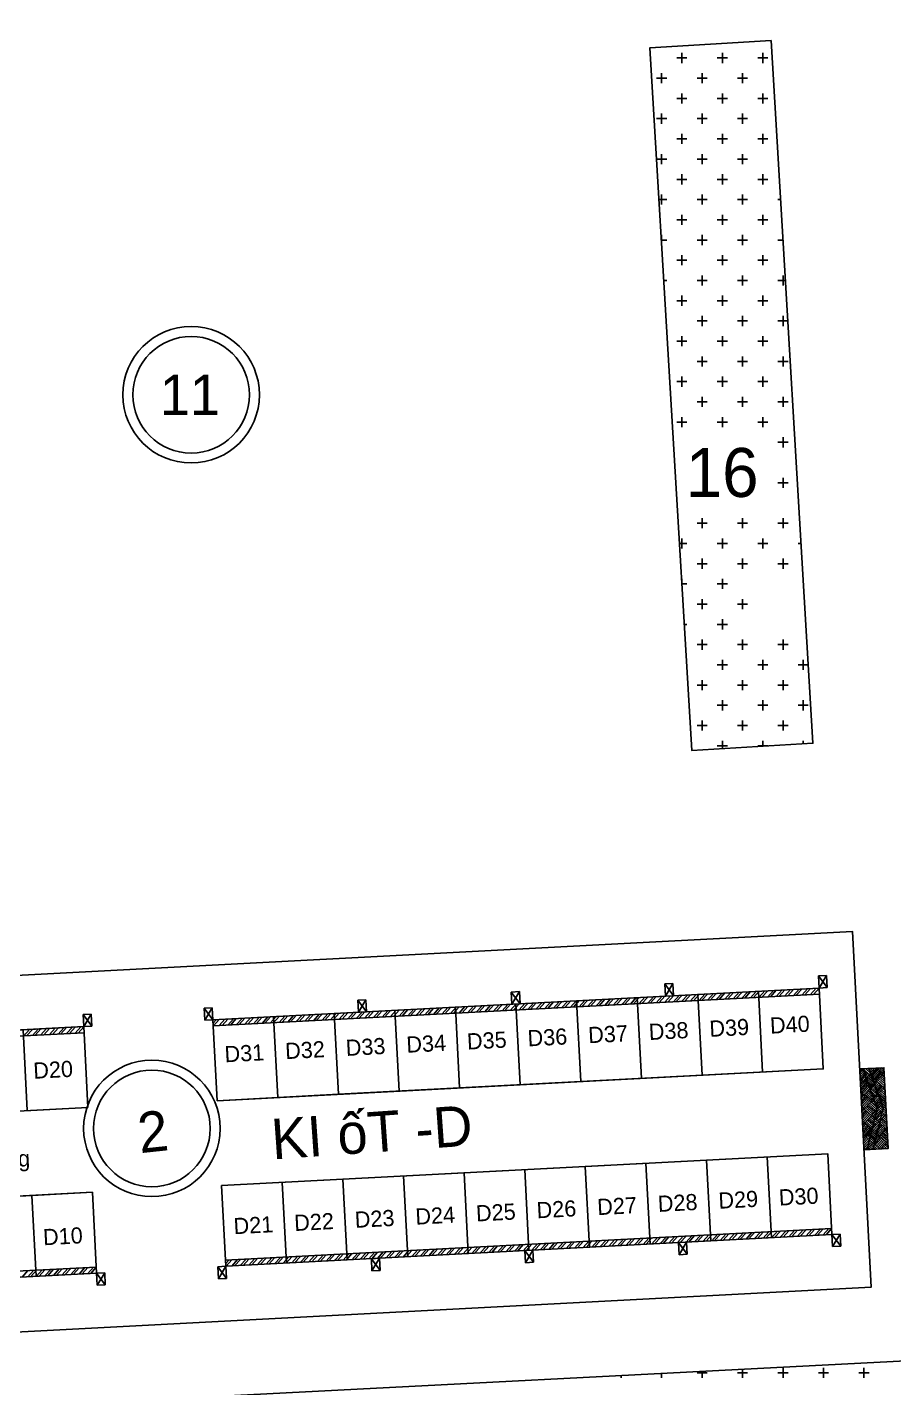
# Model space of a CAD drawing. Extents: x -31423 to 1909503, y -2344077 to 1640342.
# Drawn here: x 87944 to 109362, y -200234 to -166605 of the extents above; entities that cross this region are included whole.
import ezdxf

# ---------------------------------------------------------------- set-up
doc = ezdxf.new("R2010")
doc.units = 0
for name, color, linetype in [('Level 13', 7, 'Continuous'), ('Level 14', 7, 'Continuous'), ('Level 15', 7, 'Continuous'), ('Level 16', 7, 'Continuous'), ('Level 17', 7, 'Continuous'), ('Level 18', 7, 'Continuous'), ('Level 19', 7, 'Continuous'), ('Level 20', 7, 'Continuous'), ('Level 36', 7, 'Continuous')]:
    doc.layers.add(name, color=color, linetype=linetype)

# ---------------------------------------------------------------- blocks, each defined once
blk = doc.blocks.new('200300')
at = {"layer": 'Level 13'}
for p, q in [((-1000, 1500), (-1000, -1500)), ((1000, 1500), (-1000, 1500)), ((1000, 1500), (-1000, -1500)), ((-1000, 1500), (1000, -1500)), ((1000, -1500), (1000, 1500)), ((-1000, -1500), (1000, -1500))]:
    blk.add_line(p, q, dxfattribs=at)
at = {"layer": 'Level 18'}
for p, q in [((1000, 1500), (-1000, 1500)), ((-1000, 1500), (-1000, -1500)), ((1000, -1500), (1000, 1500)), ((-1000, -1500), (1000, -1500))]:
    blk.add_line(p, q, dxfattribs=at)
blk = doc.blocks.new('A$C074')
at = {"layer": 'Level 14'}
for p, q in [((356, 53.65), (356.35, 54)), ((356, 53.08), (356.88, 53.96)), ((356.31, 53.96), (356.27, 54)), ((358.29, 52.55), (356.84, 54)), ((358.58, 52.83), (357.4, 54)), ((358.86, 53.11), (357.97, 54)), ((358.29, 52.55), (359.75, 54)), ((359.14, 53.39), (358.54, 54)), ((358.58, 52.26), (360.27, 53.96)), ((359.43, 53.68), (359.1, 54)), ((359.71, 53.96), (359.67, 54)), ((361.69, 52.55), (360.23, 54)), ((361.97, 52.83), (360.8, 54)), ((362, 53.36), (361.36, 54)), ((362, 53.93), (361.93, 54)), ((356.03, 53.68), (356, 53.71)), ((356, 52.51), (357.16, 53.68)), ((356, 51.95), (357.45, 53.39)), ((356.6, 50.85), (356, 51.44)), ((356.31, 50.57), (356, 50.88)), ((356, 50.25), (356.6, 50.85)), ((356, 49.69), (356.88, 50.57)), ((356.03, 51.41), (357.73, 53.11)), ((356.31, 51.13), (358.01, 52.83)), ((356.6, 50.85), (358.29, 52.55)), ((358.29, 49.15), (356.6, 50.85)), ((358.58, 49.43), (356.88, 51.13)), ((358.86, 49.72), (357.16, 51.41)), ((359.14, 50), (357.45, 51.7)), ((359.43, 50.28), (357.73, 51.98)), ((359.71, 50.57), (358.01, 52.26)), ((359.99, 50.85), (358.29, 52.55)), ((358.29, 49.15), (359.99, 50.85)), ((358.58, 48.87), (360.27, 50.57)), ((358.86, 51.98), (360.56, 53.68)), ((359.14, 51.7), (360.84, 53.39)), ((359.43, 51.41), (361.12, 53.11)), ((359.71, 51.13), (361.41, 52.83)), ((359.99, 50.85), (361.69, 52.55)), ((361.69, 49.15), (359.99, 50.85)), ((361.97, 49.43), (360.27, 51.13)), ((362, 49.97), (360.56, 51.41)), ((362, 50.54), (360.84, 51.7)), ((362, 51.1), (361.12, 51.98)), ((362, 51.67), (361.41, 52.26)), ((361.69, 52.55), (362, 52.86)), ((362, 52.23), (361.69, 52.55)), ((361.97, 52.26), (362, 52.29)), ((356.03, 50.28), (356, 50.31)), ((356, 49.12), (357.16, 50.28)), ((356, 48.55), (357.45, 50)), ((356.6, 47.45), (356, 48.05)), ((356.31, 47.17), (356, 47.48)), ((356, 46.86), (356.6, 47.45)), ((356, 46.29), (356.88, 47.17)), ((356.03, 48.02), (357.73, 49.72)), ((356.31, 47.74), (358.01, 49.43)), ((356.6, 47.45), (358.29, 49.15)), ((358.29, 45.76), (356.6, 47.45)), ((358.58, 46.04), (356.88, 47.74)), ((358.86, 46.32), (357.16, 48.02)), ((359.14, 46.61), (357.45, 48.3)), ((359.43, 46.89), (357.73, 48.59)), ((359.71, 47.17), (358.01, 48.87)), ((359.99, 47.45), (358.29, 49.15)), ((358.29, 45.76), (359.99, 47.45)), ((358.58, 45.47), (360.27, 47.17)), ((358.86, 48.59), (360.56, 50.28)), ((359.14, 48.3), (360.84, 50)), ((359.43, 48.02), (361.12, 49.72)), ((359.71, 47.74), (361.41, 49.43)), ((359.99, 47.45), (361.69, 49.15)), ((361.69, 45.76), (359.99, 47.45)), ((361.97, 46.04), (360.27, 47.74)), ((362, 46.58), (360.56, 48.02)), ((362, 47.14), (360.84, 48.3)), ((362, 47.71), (361.12, 48.59)), ((362, 48.27), (361.41, 48.87)), ((361.69, 49.15), (362, 49.46)), ((362, 48.84), (361.69, 49.15)), ((361.97, 48.87), (362, 48.9)), ((356.03, 46.89), (356, 46.92)), ((356, 45.73), (357.16, 46.89)), ((356, 45.16), (357.45, 46.61)), ((356.6, 44.06), (356, 44.66)), ((356.31, 43.78), (356, 44.09)), ((356, 43.46), (356.6, 44.06)), ((356, 42.9), (356.88, 43.78)), ((356.03, 44.63), (357.73, 46.32)), ((356.31, 44.34), (358.01, 46.04)), ((356.6, 44.06), (358.29, 45.76)), ((358.29, 42.36), (356.6, 44.06)), ((358.58, 42.65), (356.88, 44.34)), ((358.86, 42.93), (357.16, 44.63)), ((359.14, 43.21), (357.45, 44.91)), ((359.43, 43.49), (357.73, 45.19)), ((359.71, 43.78), (358.01, 45.47)), ((359.99, 44.06), (358.29, 45.76)), ((358.29, 42.36), (359.99, 44.06)), ((358.58, 42.08), (360.27, 43.78)), ((358.86, 45.19), (360.56, 46.89)), ((359.14, 44.91), (360.84, 46.61)), ((359.43, 44.63), (361.12, 46.32)), ((359.71, 44.34), (361.41, 46.04)), ((359.99, 44.06), (361.69, 45.76)), ((361.69, 42.36), (359.99, 44.06)), ((361.97, 42.65), (360.27, 44.34)), ((362, 43.18), (360.56, 44.63)), ((362, 43.75), (360.84, 44.91)), ((362, 44.31), (361.12, 45.19)), ((362, 44.88), (361.41, 45.47)), ((361.69, 45.76), (362, 46.07)), ((362, 45.44), (361.69, 45.76)), ((361.97, 45.47), (362, 45.5)), ((356.03, 43.49), (356, 43.53)), ((356, 42.33), (357.16, 43.49)), ((356, 41.77), (357.45, 43.21)), ((356.6, 40.67), (356, 41.26)), ((356.31, 40.38), (356, 40.7)), ((356, 40.07), (356.6, 40.67)), ((356, 39.5), (356.88, 40.38)), ((356.03, 41.23), (357.73, 42.93)), ((356.31, 40.95), (358.01, 42.65)), ((356.6, 40.67), (358.29, 42.36)), ((358.29, 38.97), (356.6, 40.67)), ((358.58, 39.25), (356.88, 40.95)), ((358.86, 39.53), (357.16, 41.23)), ((359.14, 39.82), (357.45, 41.51)), ((359.43, 40.1), (357.73, 41.8)), ((359.71, 40.38), (358.01, 42.08)), ((359.99, 40.67), (358.29, 42.36)), ((358.29, 38.97), (359.99, 40.67)), ((358.58, 38.69), (360.27, 40.38)), ((358.86, 41.8), (360.56, 43.49)), ((359.14, 41.51), (360.84, 43.21)), ((359.43, 41.23), (361.12, 42.93)), ((359.71, 40.95), (361.41, 42.65)), ((359.99, 40.67), (361.69, 42.36)), ((361.69, 38.97), (359.99, 40.67)), ((361.97, 39.25), (360.27, 40.95)), ((362, 39.79), (360.56, 41.23)), ((362, 40.35), (360.84, 41.51)), ((362, 40.92), (361.12, 41.8)), ((362, 41.48), (361.41, 42.08)), ((361.69, 42.36), (362, 42.68)), ((362, 42.05), (361.69, 42.36)), ((361.97, 42.08), (362, 42.11)), ((356.03, 40.1), (356, 40.13)), ((356, 38.94), (357.16, 40.1)), ((356, 38.37), (357.45, 39.82)), ((356.6, 37.27), (356, 37.87)), ((356.31, 36.99), (356, 37.3)), ((356, 36.68), (356.6, 37.27)), ((356.03, 37.84), (357.73, 39.53)), ((356.31, 37.55), (358.01, 39.25)), ((356.6, 37.27), (358.29, 38.97)), ((358.29, 35.57), (356.6, 37.27)), ((358.58, 35.86), (356.88, 37.55)), ((358.86, 36.14), (357.16, 37.84)), ((359.14, 36.42), (357.45, 38.12)), ((359.43, 36.71), (357.73, 38.4)), ((359.71, 36.99), (358.01, 38.69)), ((359.99, 37.27), (358.29, 38.97)), ((358.29, 35.57), (359.99, 37.27)), ((358.86, 38.4), (360.56, 40.1)), ((359.14, 38.12), (360.84, 39.82)), ((359.43, 37.84), (361.12, 39.53)), ((359.71, 37.55), (361.41, 39.25)), ((359.99, 37.27), (361.69, 38.97)), ((361.69, 35.57), (359.99, 37.27)), ((361.97, 35.86), (360.27, 37.55)), ((362, 36.39), (360.56, 37.84)), ((362, 36.96), (360.84, 38.12)), ((362, 37.53), (361.12, 38.4)), ((362, 38.09), (361.41, 38.69)), ((361.69, 38.97), (362, 39.28)), ((362, 38.66), (361.69, 38.97)), ((361.97, 38.69), (362, 38.72)), ((356, 36.11), (356.88, 36.99)), ((356.03, 36.71), (356, 36.74)), ((356, 35.54), (357.16, 36.71)), ((356, 34.98), (357.45, 36.42)), ((356.47, 34), (356, 34.47)), ((356.03, 34.44), (357.73, 36.14)), ((356.31, 34.16), (358.01, 35.86)), ((356.72, 34), (358.29, 35.57)), ((357.04, 34), (356.88, 34.16)), ((357.61, 34), (357.16, 34.44)), ((358.17, 34), (357.45, 34.73)), ((358.74, 34), (357.73, 35.01)), ((359.3, 34), (358.01, 35.29)), ((359.87, 34), (358.29, 35.57)), ((358.58, 35.29), (360.27, 36.99)), ((358.86, 35.01), (360.56, 36.71)), ((359.14, 34.73), (360.84, 36.42)), ((359.43, 34.44), (361.12, 36.14)), ((359.71, 34.16), (361.41, 35.86)), ((360.11, 34), (361.69, 35.57)), ((360.43, 34), (360.27, 34.16)), ((361, 34), (360.56, 34.44)), ((361.57, 34), (360.84, 34.73)), ((362, 34.13), (361.12, 35.01)), ((362, 34.7), (361.41, 35.29)), ((361.69, 35.57), (362, 35.89)), ((362, 35.26), (361.69, 35.57)), ((361.97, 35.29), (362, 35.32))]:
    blk.add_line(p, q, dxfattribs=at)
at = {"layer": 'Level 15'}
blk.add_lwpolyline([(6, 88), (6, 0), (356, 0), (356, 88)], close=True, dxfattribs=at)
blk.add_lwpolyline([(356, 34), (362, 34), (362, 54), (356, 54)], dxfattribs=at)
at = {"layer": 'Level 16'}
for p, q in [((150, 54.5), (150, 74.5)), ((212, 54.5), (212, 74.5)), ((242, 54.5), (242, 74.5)), ((272, 54.5), (272, 74.5)), ((302, 54.5), (302, 74.5)), ((332, 54.5), (332, 74.5)), ((150, 13.5), (150, 33.5)), ((212, 13.5), (212, 33.5)), ((242, 13.5), (242, 33.5)), ((272, 13.5), (272, 33.5)), ((302, 13.5), (302, 33.5)), ((332, 13.5), (332, 33.5))]:
    blk.add_line(p, q, dxfattribs=at)
for points in [[(165, 54.5), (165, 74.5), (135, 74.5), (135, 54.5)], [(197, 54.5), (197, 74.5), (227, 74.5), (227, 54.5)], [(227, 54.5), (227, 74.5), (257, 74.5), (257, 54.5)], [(257, 54.5), (257, 74.5), (287, 74.5), (287, 54.5)], [(287, 54.5), (287, 74.5), (317, 74.5), (317, 54.5)], [(317, 54.5), (317, 74.5), (347, 74.5), (347, 54.5)], [(165, 13.5), (165, 33.5), (135, 33.5), (135, 13.5)], [(197, 13.5), (197, 33.5), (227, 33.5), (227, 13.5)], [(227, 13.5), (227, 33.5), (257, 33.5), (257, 13.5)], [(257, 13.5), (257, 33.5), (287, 33.5), (287, 13.5)], [(287, 13.5), (287, 33.5), (317, 33.5), (317, 13.5)], [(317, 13.5), (317, 33.5), (347, 33.5), (347, 13.5)]]:
    blk.add_lwpolyline(points, close=True, dxfattribs=at)
for points in [[(356.75, 54), (359.75, 44), (356.75, 34)], [(358.25, 54), (361.25, 44), (358.25, 34)]]:
    blk.add_lwpolyline(points, dxfattribs=at)
at = {"layer": 'Level 17'}
for p, q in [((150.09, 73), (151.59, 74.5)), ((150.8, 73), (152.3, 74.5)), ((152.22, 73), (153.72, 74.5)), ((152.92, 73), (154.42, 74.5)), ((154.34, 73), (155.84, 74.5)), ((155.04, 73), (156.54, 74.5)), ((156.46, 73), (157.96, 74.5)), ((157.17, 73), (158.67, 74.5)), ((158.58, 73), (160.08, 74.5)), ((159.29, 73), (160.79, 74.5)), ((160.7, 73), (162.2, 74.5)), ((161.41, 73), (162.91, 74.5)), ((162.82, 73), (164.32, 74.5)), ((163.53, 73), (165, 74.47)), ((197, 73.67), (197.83, 74.5)), ((197.04, 73), (198.54, 74.5)), ((198.45, 73), (199.95, 74.5)), ((199.16, 73), (200.66, 74.5)), ((200.57, 73), (202.07, 74.5)), ((201.28, 73), (202.78, 74.5)), ((202.69, 73), (204.19, 74.5)), ((203.4, 73), (204.9, 74.5)), ((204.82, 73), (206.32, 74.5)), ((205.52, 73), (207.02, 74.5)), ((206.94, 73), (208.44, 74.5)), ((207.64, 73), (209.14, 74.5)), ((209.06, 73), (210.56, 74.5)), ((209.77, 73), (211.27, 74.5)), ((211.18, 73), (212.68, 74.5)), ((211.89, 73), (213.39, 74.5)), ((213.3, 73), (214.8, 74.5)), ((214.01, 73), (215.51, 74.5)), ((215.42, 73), (216.92, 74.5)), ((216.13, 73), (217.63, 74.5)), ((217.54, 73), (219.04, 74.5)), ((218.25, 73), (219.75, 74.5)), ((219.66, 73), (221.16, 74.5)), ((220.37, 73), (221.87, 74.5)), ((221.79, 73), (223.29, 74.5)), ((222.49, 73), (223.99, 74.5)), ((223.91, 73), (225.41, 74.5)), ((224.61, 73), (226.11, 74.5)), ((226.03, 73), (227.53, 74.5)), ((226.74, 73), (228.24, 74.5)), ((228.15, 73), (229.65, 74.5)), ((228.86, 73), (230.36, 74.5)), ((230.27, 73), (231.77, 74.5)), ((230.98, 73), (232.48, 74.5)), ((232.39, 73), (233.89, 74.5)), ((233.1, 73), (234.6, 74.5)), ((234.51, 73), (236.01, 74.5)), ((235.22, 73), (236.72, 74.5)), ((236.64, 73), (238.14, 74.5)), ((237.34, 73), (238.84, 74.5)), ((238.76, 73), (240.26, 74.5)), ((239.46, 73), (240.96, 74.5)), ((240.88, 73), (242.38, 74.5)), ((241.58, 73), (243.08, 74.5)), ((243, 73), (244.5, 74.5)), ((243.71, 73), (245.21, 74.5)), ((245.12, 73), (246.62, 74.5)), ((245.83, 73), (247.33, 74.5)), ((247.24, 73), (248.74, 74.5)), ((247.95, 73), (249.45, 74.5)), ((249.36, 73), (250.86, 74.5)), ((250.07, 73), (251.57, 74.5)), ((251.48, 73), (252.98, 74.5)), ((252.19, 73), (253.69, 74.5)), ((253.61, 73), (255.11, 74.5)), ((254.31, 73), (255.81, 74.5)), ((255.73, 73), (257.23, 74.5)), ((256.43, 73), (257.93, 74.5)), ((257.85, 73), (259.35, 74.5)), ((258.56, 73), (260.06, 74.5)), ((259.97, 73), (261.47, 74.5)), ((260.68, 73), (262.18, 74.5)), ((262.09, 73), (263.59, 74.5)), ((262.8, 73), (264.3, 74.5)), ((264.21, 73), (265.71, 74.5)), ((264.92, 73), (266.42, 74.5)), ((266.33, 73), (267.83, 74.5)), ((267.04, 73), (268.54, 74.5)), ((268.46, 73), (269.96, 74.5)), ((269.16, 73), (270.66, 74.5)), ((270.58, 73), (272.08, 74.5)), ((271.28, 73), (272.78, 74.5)), ((272.7, 73), (274.2, 74.5)), ((273.4, 73), (274.9, 74.5)), ((274.82, 73), (276.32, 74.5)), ((275.53, 73), (277.03, 74.5)), ((276.94, 73), (278.44, 74.5)), ((277.65, 73), (279.15, 74.5)), ((279.06, 73), (280.56, 74.5)), ((279.77, 73), (281.27, 74.5)), ((281.18, 73), (282.68, 74.5)), ((281.89, 73), (283.39, 74.5)), ((283.3, 73), (284.8, 74.5)), ((284.01, 73), (285.51, 74.5)), ((285.43, 73), (286.93, 74.5)), ((286.13, 73), (287.63, 74.5)), ((287.55, 73), (289.05, 74.5)), ((288.25, 73), (289.75, 74.5)), ((289.67, 73), (291.17, 74.5)), ((290.38, 73), (291.88, 74.5)), ((291.79, 73), (293.29, 74.5)), ((292.5, 73), (294, 74.5)), ((293.91, 73), (295.41, 74.5)), ((294.62, 73), (296.12, 74.5)), ((296.03, 73), (297.53, 74.5)), ((296.74, 73), (298.24, 74.5)), ((298.15, 73), (299.65, 74.5)), ((298.86, 73), (300.36, 74.5)), ((300.27, 73), (301.77, 74.5)), ((300.98, 73), (302.48, 74.5)), ((302.4, 73), (303.9, 74.5)), ((303.1, 73), (304.6, 74.5)), ((304.52, 73), (306.02, 74.5)), ((305.22, 73), (306.72, 74.5)), ((306.64, 73), (308.14, 74.5)), ((307.35, 73), (308.85, 74.5)), ((308.76, 73), (310.26, 74.5)), ((309.47, 73), (310.97, 74.5)), ((310.88, 73), (312.38, 74.5)), ((311.59, 73), (313.09, 74.5)), ((313, 73), (314.5, 74.5)), ((313.71, 73), (315.21, 74.5)), ((315.12, 73), (316.62, 74.5)), ((315.83, 73), (317.33, 74.5)), ((317.25, 73), (318.75, 74.5)), ((317.95, 73), (319.45, 74.5)), ((319.37, 73), (320.87, 74.5)), ((320.07, 73), (321.57, 74.5)), ((321.49, 73), (322.99, 74.5)), ((322.2, 73), (323.7, 74.5)), ((323.61, 73), (325.11, 74.5)), ((324.32, 73), (325.82, 74.5)), ((325.73, 73), (327.23, 74.5)), ((326.44, 73), (327.94, 74.5)), ((327.85, 73), (329.35, 74.5)), ((328.56, 73), (330.06, 74.5)), ((329.97, 73), (331.47, 74.5)), ((330.68, 73), (332.18, 74.5)), ((332.09, 73), (333.59, 74.5)), ((332.8, 73), (334.3, 74.5)), ((334.22, 73), (335.72, 74.5)), ((334.92, 73), (336.42, 74.5)), ((336.34, 73), (337.84, 74.5)), ((337.04, 73), (338.54, 74.5)), ((338.46, 73), (339.96, 74.5)), ((339.17, 73), (340.67, 74.5)), ((340.58, 73), (342.08, 74.5)), ((341.29, 73), (342.79, 74.5)), ((342.7, 73), (344.2, 74.5)), ((343.41, 73), (344.91, 74.5)), ((344.82, 73), (346.32, 74.5)), ((345.53, 73), (347, 74.47)), ((165, 73), (15, 73)), ((164.94, 73), (165, 73.06)), ((197, 73), (347, 73)), ((346.94, 73), (347, 73.06)), ((165, 15), (15, 15)), ((146.56, 13.5), (148.06, 15)), ((147.97, 13.5), (149.47, 15)), ((148.68, 13.5), (150.18, 15)), ((150.09, 13.5), (151.59, 15)), ((150.8, 13.5), (152.3, 15)), ((152.22, 13.5), (153.72, 15)), ((152.92, 13.5), (154.42, 15)), ((154.34, 13.5), (155.84, 15)), ((155.04, 13.5), (156.54, 15)), ((156.46, 13.5), (157.96, 15)), ((157.17, 13.5), (158.67, 15)), ((158.58, 13.5), (160.08, 15)), ((159.29, 13.5), (160.79, 15)), ((160.7, 13.5), (162.2, 15)), ((161.41, 13.5), (162.91, 15)), ((162.82, 13.5), (164.32, 15)), ((163.53, 13.5), (165, 14.97)), ((164.94, 13.5), (165, 13.56)), ((197, 15), (347, 15)), ((197, 14.17), (197.83, 15)), ((197.04, 13.5), (198.54, 15)), ((198.45, 13.5), (199.95, 15)), ((199.16, 13.5), (200.66, 15)), ((200.57, 13.5), (202.07, 15)), ((201.28, 13.5), (202.78, 15)), ((202.69, 13.5), (204.19, 15)), ((203.4, 13.5), (204.9, 15)), ((204.82, 13.5), (206.32, 15)), ((205.52, 13.5), (207.02, 15)), ((206.94, 13.5), (208.44, 15)), ((207.64, 13.5), (209.14, 15)), ((209.06, 13.5), (210.56, 15)), ((209.77, 13.5), (211.27, 15)), ((211.18, 13.5), (212.68, 15)), ((211.89, 13.5), (213.39, 15)), ((213.3, 13.5), (214.8, 15)), ((214.01, 13.5), (215.51, 15)), ((215.42, 13.5), (216.92, 15)), ((216.13, 13.5), (217.63, 15)), ((217.54, 13.5), (219.04, 15)), ((218.25, 13.5), (219.75, 15)), ((219.66, 13.5), (221.16, 15)), ((220.37, 13.5), (221.87, 15)), ((221.79, 13.5), (223.29, 15)), ((222.49, 13.5), (223.99, 15)), ((223.91, 13.5), (225.41, 15)), ((224.61, 13.5), (226.11, 15)), ((226.03, 13.5), (227.53, 15)), ((226.74, 13.5), (228.24, 15)), ((228.15, 13.5), (229.65, 15)), ((228.86, 13.5), (230.36, 15)), ((230.27, 13.5), (231.77, 15)), ((230.98, 13.5), (232.48, 15)), ((232.39, 13.5), (233.89, 15)), ((233.1, 13.5), (234.6, 15)), ((234.51, 13.5), (236.01, 15)), ((235.22, 13.5), (236.72, 15)), ((236.64, 13.5), (238.14, 15)), ((237.34, 13.5), (238.84, 15)), ((238.76, 13.5), (240.26, 15)), ((239.46, 13.5), (240.96, 15)), ((240.88, 13.5), (242.38, 15)), ((241.58, 13.5), (243.08, 15)), ((243, 13.5), (244.5, 15)), ((243.71, 13.5), (245.21, 15)), ((245.12, 13.5), (246.62, 15)), ((245.83, 13.5), (247.33, 15)), ((247.24, 13.5), (248.74, 15)), ((247.95, 13.5), (249.45, 15)), ((249.36, 13.5), (250.86, 15)), ((250.07, 13.5), (251.57, 15)), ((251.48, 13.5), (252.98, 15)), ((252.19, 13.5), (253.69, 15)), ((253.61, 13.5), (255.11, 15)), ((254.31, 13.5), (255.81, 15)), ((255.73, 13.5), (257.23, 15)), ((256.43, 13.5), (257.93, 15)), ((257.85, 13.5), (259.35, 15)), ((258.56, 13.5), (260.06, 15)), ((259.97, 13.5), (261.47, 15)), ((260.68, 13.5), (262.18, 15)), ((262.09, 13.5), (263.59, 15)), ((262.8, 13.5), (264.3, 15)), ((264.21, 13.5), (265.71, 15)), ((264.92, 13.5), (266.42, 15)), ((266.33, 13.5), (267.83, 15)), ((267.04, 13.5), (268.54, 15)), ((268.46, 13.5), (269.96, 15)), ((269.16, 13.5), (270.66, 15)), ((270.58, 13.5), (272.08, 15)), ((271.28, 13.5), (272.78, 15)), ((272.7, 13.5), (274.2, 15)), ((273.4, 13.5), (274.9, 15)), ((274.82, 13.5), (276.32, 15)), ((275.53, 13.5), (277.03, 15)), ((276.94, 13.5), (278.44, 15)), ((277.65, 13.5), (279.15, 15)), ((279.06, 13.5), (280.56, 15)), ((279.77, 13.5), (281.27, 15)), ((281.18, 13.5), (282.68, 15)), ((281.89, 13.5), (283.39, 15)), ((283.3, 13.5), (284.8, 15)), ((284.01, 13.5), (285.51, 15)), ((285.43, 13.5), (286.93, 15)), ((286.13, 13.5), (287.63, 15)), ((287.55, 13.5), (289.05, 15)), ((288.25, 13.5), (289.75, 15)), ((289.67, 13.5), (291.17, 15)), ((290.38, 13.5), (291.88, 15)), ((291.79, 13.5), (293.29, 15)), ((292.5, 13.5), (294, 15)), ((293.91, 13.5), (295.41, 15)), ((294.62, 13.5), (296.12, 15)), ((296.03, 13.5), (297.53, 15)), ((296.74, 13.5), (298.24, 15)), ((298.15, 13.5), (299.65, 15)), ((298.86, 13.5), (300.36, 15)), ((300.27, 13.5), (301.77, 15)), ((300.98, 13.5), (302.48, 15)), ((302.4, 13.5), (303.9, 15)), ((303.1, 13.5), (304.6, 15)), ((304.52, 13.5), (306.02, 15)), ((305.22, 13.5), (306.72, 15)), ((306.64, 13.5), (308.14, 15)), ((307.35, 13.5), (308.85, 15)), ((308.76, 13.5), (310.26, 15)), ((309.47, 13.5), (310.97, 15)), ((310.88, 13.5), (312.38, 15)), ((311.59, 13.5), (313.09, 15)), ((313, 13.5), (314.5, 15)), ((313.71, 13.5), (315.21, 15)), ((315.12, 13.5), (316.62, 15)), ((315.83, 13.5), (317.33, 15)), ((317.25, 13.5), (318.75, 15)), ((317.95, 13.5), (319.45, 15)), ((319.37, 13.5), (320.87, 15)), ((320.07, 13.5), (321.57, 15)), ((321.49, 13.5), (322.99, 15)), ((322.2, 13.5), (323.7, 15)), ((323.61, 13.5), (325.11, 15)), ((324.32, 13.5), (325.82, 15)), ((325.73, 13.5), (327.23, 15)), ((326.44, 13.5), (327.94, 15)), ((327.85, 13.5), (329.35, 15)), ((328.56, 13.5), (330.06, 15)), ((329.97, 13.5), (331.47, 15)), ((330.68, 13.5), (332.18, 15)), ((332.09, 13.5), (333.59, 15)), ((332.8, 13.5), (334.3, 15)), ((334.22, 13.5), (335.72, 15)), ((334.92, 13.5), (336.42, 15)), ((336.34, 13.5), (337.84, 15)), ((337.04, 13.5), (338.54, 15)), ((338.46, 13.5), (339.96, 15)), ((339.17, 13.5), (340.67, 15)), ((340.58, 13.5), (342.08, 15)), ((341.29, 13.5), (342.79, 15)), ((342.7, 13.5), (344.2, 15)), ((343.41, 13.5), (344.91, 15)), ((344.82, 13.5), (346.32, 15)), ((345.53, 13.5), (347, 14.97)), ((346.94, 13.5), (347, 13.56))]:
    blk.add_line(p, q, dxfattribs=at)
for points in [[(165, 54.5), (15, 54.5), (15, 74.5), (165, 74.5)], [(197, 54.5), (347, 54.5), (347, 74.5), (197, 74.5)], [(165, 33.5), (15, 33.5), (15, 13.5), (165, 13.5)], [(197, 33.5), (347, 33.5), (347, 13.5), (197, 13.5)]]:
    blk.add_lwpolyline(points, close=True, dxfattribs=at)
at = {"layer": 'Level 13', "xscale": 0.0010000000002037268}
for p, yscale in [((166, 76), -0.0010000000002037268), ((166, 12), 0.0010000000002037268)]:
    blk.add_blockref('200300', p, dxfattribs=dict(at, yscale=yscale))
at = {"layer": 'Level 13', "xscale": 0.0010000000002037268, "rotation": 180}
for p, yscale in [((196, 76), 0.0010000000002037268), ((234, 76), 0.0010000000002037268), ((272, 76), 0.0010000000002037268), ((310, 76), 0.0010000000002037268), ((348, 76), 0.0010000000002037268), ((196, 12), -0.0010000000002037268), ((234, 12), -0.0010000000002037268), ((272, 12), -0.0010000000002037268), ((310, 12), -0.0010000000002037268), ((348, 12), -0.0010000000002037268)]:
    blk.add_blockref('200300', p, dxfattribs=dict(at, yscale=yscale))
at = {"layer": 'Level 19'}
for s, p in [('D31', (199.41, 63.86)), ('D32', (214.41, 63.86)), ('D33', (229.41, 63.86)), ('D34', (244.41, 63.86)), ('D35', (259.41, 63.86)), ('D36', (274.41, 63.86)), ('D37', (289.41, 63.86)), ('D38', (304.41, 63.86)), ('D39', (319.41, 63.86)), ('D40', (334.41, 63.86)), ('D20', (151.99, 62.27)), ('hành lang ', (126.55, 40.75)), ('D10', (152.24, 21.05)), ('D21', (199.41, 21.31)), ('D22', (214.41, 21.31)), ('D23', (229.41, 21.31)), ('D24', (244.41, 21.31)), ('D25', (259.41, 21.31)), ('D26', (274.41, 21.31)), ('D27', (289.41, 21.31)), ('D28', (304.41, 21.31)), ('D29', (319.41, 21.31)), ('D30', (334.36, 21.31))]:
    blk.add_text(s, height=4, dxfattribs=at).set_placement(p)

msp = doc.modelspace()

# ---------------------------------------------------------------- linework, layer by layer
at = {"layer": 'Level 14'}
for p, q in [((105625, -166990), (105625, -166975)), ((104000, -167365), (104250, -167365)), ((104125, -167490), (104125, -167240)), ((105000, -167365), (105250, -167365)), ((105125, -167490), (105125, -167240)), ((106000, -167365), (106250, -167365)), ((106125, -167490), (106125, -167240)), ((103625, -167990), (103625, -167740)), ((104625, -167990), (104625, -167740)), ((105625, -167990), (105625, -167740)), ((103500, -167865), (103750, -167865)), ((104500, -167865), (104750, -167865)), ((105500, -167865), (105750, -167865)), ((104000, -168365), (104250, -168365)), ((104125, -168490), (104125, -168240)), ((105000, -168365), (105250, -168365)), ((105125, -168490), (105125, -168240)), ((106000, -168365), (106250, -168365)), ((106125, -168490), (106125, -168240)), ((103625, -168990), (103625, -168740)), ((104625, -168990), (104625, -168740)), ((105625, -168990), (105625, -168740)), ((103500, -168865), (103750, -168865)), ((104500, -168865), (104750, -168865)), ((105500, -168865), (105750, -168865)), ((104000, -169365), (104250, -169365)), ((104125, -169490), (104125, -169240)), ((105000, -169365), (105250, -169365)), ((105125, -169490), (105125, -169240)), ((106000, -169365), (106250, -169365)), ((106125, -169490), (106125, -169240)), ((103625, -169990), (103625, -169740)), ((104625, -169990), (104625, -169740)), ((105625, -169990), (105625, -169740)), ((103500, -169865), (103750, -169865)), ((104500, -169865), (104750, -169865)), ((105500, -169865), (105750, -169865)), ((106500, -169865), (106504, -169865)), ((104000, -170365), (104250, -170365)), ((104125, -170490), (104125, -170240)), ((105000, -170365), (105250, -170365)), ((105125, -170490), (105125, -170240)), ((106000, -170365), (106250, -170365)), ((106125, -170490), (106125, -170240)), ((103625, -170990), (103625, -170740)), ((104625, -170990), (104625, -170740)), ((105625, -170990), (105625, -170740)), ((103558, -170865), (103750, -170865)), ((104500, -170865), (104750, -170865)), ((105500, -170865), (105750, -170865)), ((106500, -170865), (106563, -170865)), ((104000, -171365), (104250, -171365)), ((104125, -171490), (104125, -171240)), ((105000, -171365), (105250, -171365)), ((105125, -171490), (105125, -171240)), ((106000, -171365), (106250, -171365)), ((106125, -171490), (106125, -171240)), ((103625, -171990), (103625, -171740)), ((104625, -171990), (104625, -171740)), ((105625, -171990), (105625, -171740)), ((103618, -171865), (103750, -171865)), ((104500, -171865), (104750, -171865)), ((105500, -171865), (105750, -171865)), ((106500, -171865), (106623, -171865)), ((106625, -171990), (106625, -171901)), ((104000, -172365), (104250, -172365)), ((104125, -172490), (104125, -172240)), ((105000, -172365), (105250, -172365)), ((105125, -172490), (105125, -172240)), ((106000, -172365), (106250, -172365)), ((106125, -172490), (106125, -172240)), ((104625, -172990), (104625, -172740)), ((105625, -172990), (105625, -172740)), ((106625, -172990), (106625, -172740)), ((103677, -172865), (103750, -172865)), ((104500, -172865), (104750, -172865)), ((105500, -172865), (105750, -172865)), ((106500, -172865), (106682, -172865)), ((104000, -173365), (104250, -173365)), ((104125, -173490), (104125, -173240)), ((105000, -173365), (105250, -173365)), ((105125, -173490), (105125, -173240)), ((106000, -173365), (106250, -173365)), ((106125, -173490), (106125, -173240)), ((104625, -173990), (104625, -173740)), ((105625, -173990), (105625, -173740)), ((106625, -173990), (106625, -173740)), ((103736, -173865), (103750, -173865)), ((104500, -173865), (104750, -173865)), ((105500, -173865), (105750, -173865)), ((106500, -173865), (106742, -173865)), ((104000, -174365), (104250, -174365)), ((104125, -174490), (104125, -174240)), ((105000, -174365), (105250, -174365)), ((105125, -174490), (105125, -174240)), ((106000, -174365), (106250, -174365)), ((106125, -174490), (106125, -174240)), ((104500, -174865), (104750, -174865)), ((104625, -174990), (104625, -174740)), ((105500, -174865), (105750, -174865)), ((105625, -174990), (105625, -174740)), ((106500, -174865), (106750, -174865)), ((106625, -174990), (106625, -174740)), ((104000, -175365), (104250, -175365)), ((104125, -175490), (104125, -175240)), ((105000, -175365), (105250, -175365)), ((105125, -175490), (105125, -175240)), ((106000, -175365), (106250, -175365)), ((106125, -175490), (106125, -175240)), ((104500, -175865), (104750, -175865)), ((104625, -175990), (104625, -175740)), ((105500, -175865), (105750, -175865)), ((105625, -175990), (105625, -175740)), ((106500, -175865), (106750, -175865)), ((106625, -175990), (106625, -175740)), ((104000, -176365), (104250, -176365)), ((104125, -176490), (104125, -176240)), ((105000, -176365), (105250, -176365)), ((105125, -176490), (105125, -176240)), ((106000, -176365), (106250, -176365)), ((106125, -176490), (106125, -176240)), ((106500, -176865), (106750, -176865)), ((106625, -176990), (106625, -176740)), ((106500, -177865), (106750, -177865)), ((106625, -177990), (106625, -177740)), ((107000, -178365), (107009, -178365)), ((104500, -178865), (104750, -178865)), ((104625, -178990), (104625, -178740)), ((105500, -178865), (105750, -178865)), ((105625, -178990), (105625, -178740)), ((106500, -178865), (106750, -178865)), ((106625, -178990), (106625, -178740)), ((104125, -179490), (104125, -179240)), ((105125, -179490), (105125, -179240)), ((106125, -179490), (106125, -179240)), ((104063, -179365), (104250, -179365)), ((105000, -179365), (105250, -179365)), ((106000, -179365), (106250, -179365)), ((107000, -179365), (107068, -179365)), ((104500, -179865), (104750, -179865)), ((104625, -179990), (104625, -179740)), ((105500, -179865), (105750, -179865)), ((105625, -179990), (105625, -179740)), ((106500, -179865), (106750, -179865)), ((106625, -179990), (106625, -179740)), ((104125, -180408), (104125, -180240)), ((105125, -180490), (105125, -180240)), ((104122, -180365), (104250, -180365)), ((105000, -180365), (105250, -180365)), ((104500, -180865), (104750, -180865)), ((104625, -180990), (104625, -180740)), ((105500, -180865), (105750, -180865)), ((105625, -180990), (105625, -180740)), ((105125, -181490), (105125, -181240)), ((104182, -181365), (104250, -181365)), ((105000, -181365), (105250, -181365)), ((104500, -181865), (104750, -181865)), ((104625, -181990), (104625, -181740)), ((105500, -181865), (105750, -181865)), ((105625, -181990), (105625, -181740)), ((106500, -181865), (106750, -181865)), ((106625, -181990), (106625, -181740)), ((105125, -182490), (105125, -182240)), ((106125, -182490), (106125, -182240)), ((107125, -182490), (107125, -182240)), ((104241, -182365), (104250, -182365)), ((105000, -182365), (105250, -182365)), ((106000, -182365), (106250, -182365)), ((107000, -182365), (107246, -182365)), ((104500, -182865), (104750, -182865)), ((104625, -182990), (104625, -182740)), ((105500, -182865), (105750, -182865)), ((105625, -182990), (105625, -182740)), ((106500, -182865), (106750, -182865)), ((106625, -182990), (106625, -182740)), ((105125, -183490), (105125, -183240)), ((106125, -183490), (106125, -183240)), ((107125, -183490), (107125, -183240)), ((105000, -183365), (105250, -183365)), ((106000, -183365), (106250, -183365)), ((107000, -183365), (107250, -183365)), ((104500, -183865), (104750, -183865)), ((104625, -183990), (104625, -183740)), ((105500, -183865), (105750, -183865)), ((105625, -183990), (105625, -183740)), ((106500, -183865), (106750, -183865)), ((106625, -183990), (106625, -183740)), ((105125, -184435), (105125, -184240)), ((106125, -184376), (106125, -184240)), ((107125, -184316), (107125, -184240)), ((105000, -184365), (105250, -184365)), ((106000, -184365), (106250, -184365)), ((106625, -199990), (106625, -199740)), ((107625, -199990), (107625, -199740)), ((108625, -199990), (108625, -199740)), ((101625, -199990), (101625, -199981)), ((102625, -199990), (102625, -199929)), ((103625, -199990), (103625, -199878)), ((104500, -199865), (104750, -199865)), ((104625, -199990), (104625, -199826)), ((105500, -199865), (105750, -199865)), ((105625, -199990), (105625, -199775)), ((106500, -199865), (106750, -199865)), ((107500, -199865), (107750, -199865)), ((108500, -199865), (108750, -199865))]:
    msp.add_line(p, q, dxfattribs=at)
at = {"layer": 'Level 20'}
for centre, radius in [((91996, -175689), 1687), ((91996, -175689), 1441), ((91026, -193823), 1687), ((91026, -193823), 1441)]:
    msp.add_circle(centre, radius, dxfattribs=at)
at = {"layer": 'Level 36'}
msp.add_lwpolyline([(69658, -154885), (69764, -156883), (105609, -154983), (105503, -152986), (113341, -152583), (114670, -174952), (112873, -175059), (112668, -174971), (113178, -183556), (113377, -183544), (113371, -183444), (115168, -183337), (115832, -194122), (115840, -195046), (112794, -195207), (112964, -198410), (113019, -199445), (109828, -199561), (72791, -201467)], dxfattribs=at)
for points in [[(106330, -166933), (103335, -167111), (104367, -184480), (107362, -184302)], [(73391, -190794), (108343, -188958), (108804, -197746), (73852, -199581)]]:
    msp.add_lwpolyline(points, close=True, dxfattribs=at)

# ---------------------------------------------------------------- block references
at = {"layer": 'Level 13', "xscale": 99.99999999998043, "yscale": 99.99999288355545, "rotation": 3.0058636355291997}
msp.add_blockref('A$C074', (73253, -199613), dxfattribs=at)

# ---------------------------------------------------------------- texts
at = {"layer": 'Level 20'}
for s, height, p in [('11', 1000, (91220, -176189)), ('16', 1210, (104220, -178215))]:
    msp.add_text(s, height=height, dxfattribs=at).set_placement(p)
for s, rotation, p in [('KI ốT -D', 4.0329, (94013, -194591)), ('2', 6.0984, (90733, -194437))]:
    msp.add_text(s, height=1000, rotation=rotation, dxfattribs=at).set_placement(p)

doc.saveas('drawing.dxf')
